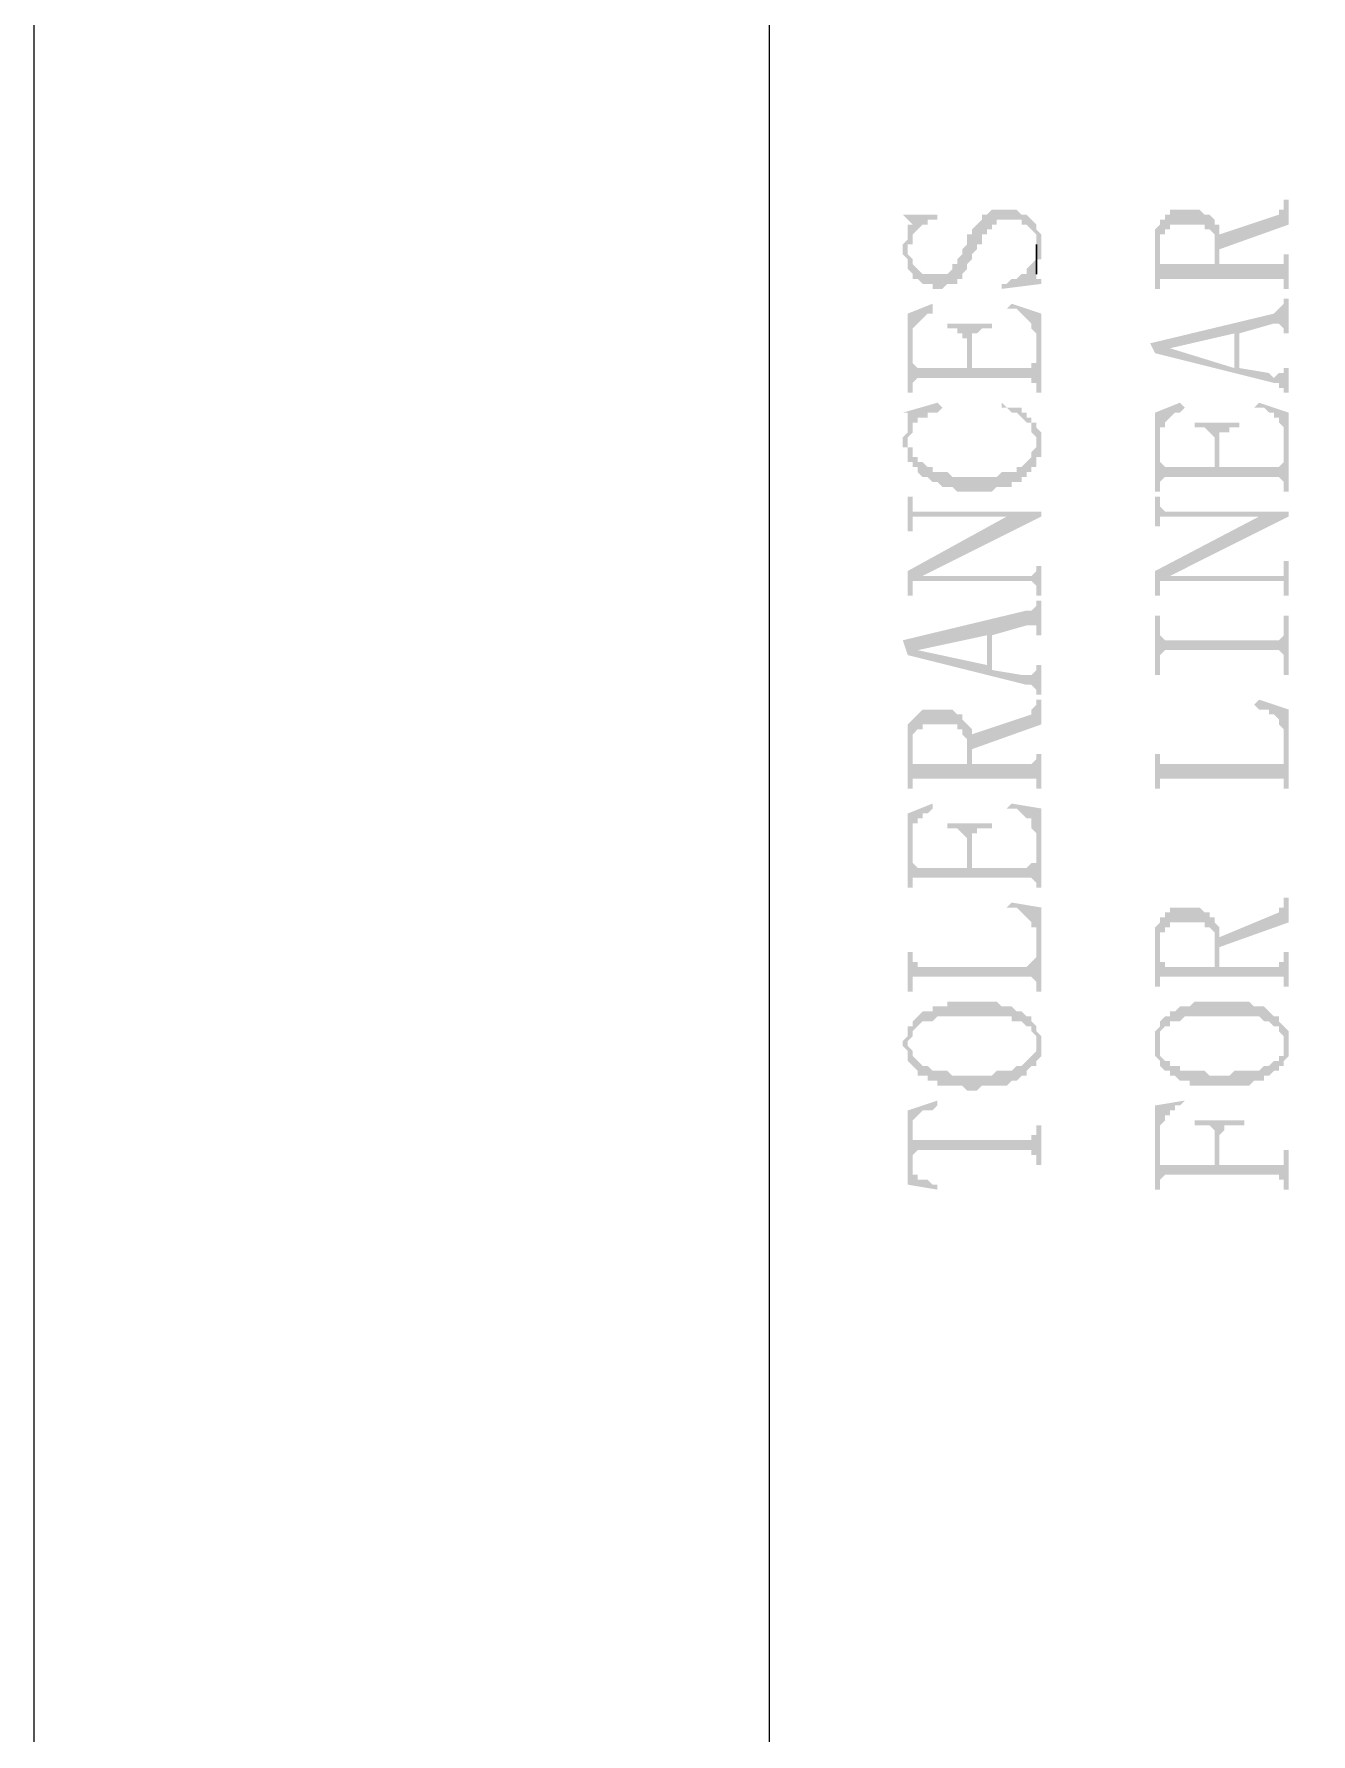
# Model space of a CAD drawing. Header units: millimetres. Extents: x 1167 to 2269, y 1197 to 1555.
# Drawn here: x 1849.13 to 1860.78, y 1459.07 to 1474.57 of the extents above; entities that cross this region are included whole.
import ezdxf

# ---------------------------------------------------------------- set-up
doc = ezdxf.new("R2010")
doc.units = ezdxf.units.MM

msp = doc.modelspace()

# ---------------------------------------------------------------- hatches: boundary and pattern name
at = {"transparency": 33554559}
for points in [[(1857.05814, 1472.60571), (1857.05814, 1472.56058), (1857.10327, 1472.51544), (1857.10327, 1472.47031), (1857.10327, 1472.42518), (1857.1484, 1472.38005), (1857.1484, 1472.33492), (1857.19353, 1472.33492), (1857.23867, 1472.28978), (1857.32893, 1472.28978), (1857.32893, 1472.24465), (1857.41919, 1472.24465), (1857.46433, 1472.28978), (1857.55459, 1472.28978), (1857.55459, 1472.33492), (1857.59972, 1472.33492), (1857.59972, 1472.38005), (1857.64486, 1472.42518), (1857.64486, 1472.47031), (1857.68999, 1472.51544), (1857.68999, 1472.56058), (1857.73512, 1472.60571), (1857.73512, 1472.65084), (1857.78025, 1472.65084), (1857.78025, 1472.7411), (1857.82538, 1472.7411), (1857.82538, 1472.78624), (1857.87052, 1472.78624), (1857.87052, 1472.83137), (1857.91565, 1472.83137), (1857.91565, 1472.8765), (1858.14131, 1472.8765), (1858.14131, 1472.83137), (1858.18644, 1472.83137), (1858.23157, 1472.78624), (1858.23157, 1472.78624), (1858.27671, 1472.7411), (1858.27671, 1472.65084), (1858.27671, 1472.47031), (1858.27671, 1472.51544), (1858.32184, 1472.51544), (1858.32184, 1472.60571), (1858.32184, 1472.65084), (1858.32184, 1472.7411), (1858.27671, 1472.78624), (1858.27671, 1472.83137), (1858.23157, 1472.8765), (1858.23157, 1472.8765), (1858.18644, 1472.92163), (1858.14131, 1472.92163), (1858.09618, 1472.96677), (1857.87052, 1472.96677), (1857.82538, 1472.92163), (1857.78025, 1472.92163), (1857.78025, 1472.8765), (1857.78025, 1472.8765), (1857.73512, 1472.83137), (1857.73512, 1472.83137), (1857.68999, 1472.78624), (1857.68999, 1472.7411), (1857.64486, 1472.7411), (1857.64486, 1472.65084), (1857.59972, 1472.60571), (1857.59972, 1472.56058), (1857.55459, 1472.51544), (1857.55459, 1472.47031), (1857.50946, 1472.47031), (1857.50946, 1472.42518), (1857.50946, 1472.42518), (1857.46433, 1472.38005), (1857.23867, 1472.38005), (1857.19353, 1472.42518), (1857.19353, 1472.42518), (1857.1484, 1472.47031), (1857.1484, 1472.51544), (1857.10327, 1472.56058), (1857.10327, 1472.78624), (1857.10327, 1472.69597), (1857.10327, 1472.69597), (1857.05814, 1472.65084)], [(1859.35988, 1472.65084), (1859.35988, 1472.24465), (1859.40501, 1472.24465), (1859.40501, 1472.65084), (1859.40501, 1472.7411), (1859.45014, 1472.7411), (1859.45014, 1472.78624), (1859.49527, 1472.78624), (1859.49527, 1472.83137), (1859.8112, 1472.83137), (1859.8112, 1472.78624), (1859.85633, 1472.78624), (1859.90146, 1472.7411), (1859.90146, 1472.69597), (1859.90146, 1472.47031), (1859.9466, 1472.83137), (1859.90146, 1472.83137), (1859.90146, 1472.8765), (1859.85633, 1472.92163), (1859.8112, 1472.92163), (1859.76607, 1472.96677), (1859.49527, 1472.96677), (1859.49527, 1472.92163), (1859.45014, 1472.92163), (1859.45014, 1472.8765), (1859.40501, 1472.8765), (1859.40501, 1472.83137), (1859.40501, 1472.83137), (1859.35988, 1472.78624), (1859.35988, 1472.7411), (1859.35988, 1472.69597)], [(1859.9466, 1472.7411), (1859.9466, 1472.60571), (1860.57845, 1472.83137), (1860.57845, 1473.05703), (1860.53331, 1473.05703), (1860.53331, 1473.0119), (1860.53331, 1472.96677), (1860.48818, 1472.96677), (1860.48818, 1472.92163)], [(1857.05814, 1472.92163), (1857.10327, 1472.8765), (1857.10327, 1472.8765), (1857.1484, 1472.83137), (1857.1484, 1472.65084), (1857.1484, 1472.7411), (1857.19353, 1472.78624), (1857.19353, 1472.78624), (1857.23867, 1472.83137), (1857.2838, 1472.83137), (1857.2838, 1472.8765), (1857.37406, 1472.8765), (1857.37406, 1472.92163)], [(1857.10327, 1472.78624), (1857.10327, 1472.60571), (1857.10327, 1472.65084), (1857.1484, 1472.65084), (1857.1484, 1472.83137), (1857.10327, 1472.83137)], [(1859.40501, 1472.28978), (1859.40501, 1472.33492), (1860.53331, 1472.33492), (1860.53331, 1472.24465), (1860.57845, 1472.24465), (1860.57845, 1472.56058), (1860.53331, 1472.56058), (1860.53331, 1472.51544), (1860.53331, 1472.47031), (1859.9466, 1472.47031), (1859.9466, 1472.7411), (1859.9466, 1472.83137), (1859.90146, 1472.47031), (1859.40501, 1472.47031), (1859.40501, 1472.60571)], [(1857.96078, 1472.28978), (1857.96078, 1472.24465), (1858.32184, 1472.28978), (1858.32184, 1472.33492), (1858.27671, 1472.33492), (1858.27671, 1472.38005), (1858.27671, 1472.56058), (1858.27671, 1472.51544), (1858.23157, 1472.47031), (1858.23157, 1472.47031), (1858.18644, 1472.42518), (1858.18644, 1472.38005), (1858.14131, 1472.38005), (1858.09618, 1472.33492), (1858.05104, 1472.33492), (1858.00591, 1472.28978)], [(1857.10327, 1472.01899), (1857.10327, 1471.29688), (1857.1484, 1471.29688), (1857.1484, 1471.79333), (1857.1484, 1471.88359), (1857.1484, 1471.88359), (1857.19353, 1471.92873), (1857.19353, 1471.92873), (1857.23867, 1471.97386), (1857.23867, 1471.97386), (1857.2838, 1472.01899), (1857.32893, 1472.01899), (1857.32893, 1472.10925)], [(1858.00591, 1472.06412), (1858.09618, 1472.06412), (1858.14131, 1472.01899), (1858.14131, 1472.01899), (1858.18644, 1471.97386), (1858.18644, 1471.97386), (1858.23157, 1471.92873), (1858.23157, 1471.88359), (1858.27671, 1471.83846), (1858.27671, 1471.79333), (1858.27671, 1471.29688), (1858.32184, 1471.29688), (1858.32184, 1472.01899), (1858.05104, 1472.10925)], [(1859.31475, 1471.7482), (1859.35988, 1471.65793), (1859.49527, 1471.70307), (1860.08199, 1471.83846), (1860.08199, 1471.52254), (1860.12712, 1471.83846), (1860.44305, 1471.92873), (1860.48818, 1471.92873), (1860.53331, 1471.88359), (1860.53331, 1471.83846), (1860.57845, 1471.83846), (1860.57845, 1472.15439), (1860.53331, 1472.15439), (1860.53331, 1472.10925), (1860.53331, 1472.10925), (1860.48818, 1472.06412), (1860.48818, 1472.06412), (1860.44305, 1472.01899)], [(1857.46433, 1471.92873), (1857.46433, 1471.88359), (1857.55459, 1471.88359), (1857.55459, 1471.83846), (1857.59972, 1471.83846), (1857.59972, 1471.79333), (1857.64486, 1471.79333), (1857.64486, 1471.52254), (1857.68999, 1471.7482), (1857.68999, 1471.83846), (1857.73512, 1471.83846), (1857.78025, 1471.88359), (1857.87052, 1471.88359), (1857.87052, 1471.92873)], [(1857.1484, 1471.34201), (1857.1484, 1471.38714), (1857.1484, 1471.38714), (1857.19353, 1471.43227), (1858.23157, 1471.43227), (1858.23157, 1471.38714), (1858.27671, 1471.38714), (1858.27671, 1471.34201), (1858.27671, 1471.6128), (1858.27671, 1471.56767), (1858.23157, 1471.56767), (1858.23157, 1471.52254), (1857.68999, 1471.52254), (1857.68999, 1471.7482), (1857.64486, 1471.52254), (1857.19353, 1471.52254), (1857.1484, 1471.56767), (1857.1484, 1471.79333)], [(1859.35988, 1471.65793), (1860.44305, 1471.38714), (1860.48818, 1471.38714), (1860.48818, 1471.34201), (1860.53331, 1471.34201), (1860.53331, 1471.29688), (1860.57845, 1471.29688), (1860.57845, 1471.52254), (1860.53331, 1471.52254), (1860.53331, 1471.4774), (1860.48818, 1471.4774), (1860.44305, 1471.43227), (1860.44305, 1471.43227), (1860.39792, 1471.4774), (1860.12712, 1471.52254), (1860.12712, 1471.83846), (1860.08199, 1471.52254), (1859.49527, 1471.70307), (1859.49527, 1471.70307)], [(1857.05814, 1471.11635), (1857.10327, 1471.11635), (1857.10327, 1471.07121), (1857.10327, 1470.66503), (1857.10327, 1470.89069), (1857.1484, 1470.93582), (1857.1484, 1471.02608), (1857.19353, 1471.02608), (1857.19353, 1471.07121), (1857.2838, 1471.07121), (1857.2838, 1471.11635), (1857.37406, 1471.11635), (1857.41919, 1471.16148), (1857.37406, 1471.20661)], [(1857.05814, 1470.84555), (1857.05814, 1470.80042), (1857.10327, 1470.80042), (1857.10327, 1470.66503), (1857.10327, 1471.07121), (1857.10327, 1471.02608), (1857.10327, 1470.93582), (1857.05814, 1470.89069)], [(1857.96078, 1471.16148), (1858.00591, 1471.16148), (1858.05104, 1471.11635), (1858.09618, 1471.11635), (1858.14131, 1471.07121), (1858.14131, 1471.07121), (1858.18644, 1471.02608), (1858.23157, 1471.02608), (1858.23157, 1470.93582), (1858.27671, 1470.89069), (1858.27671, 1470.84555), (1858.27671, 1471.02608), (1858.23157, 1471.02608), (1858.23157, 1471.07121), (1858.18644, 1471.07121), (1858.18644, 1471.11635), (1858.14131, 1471.11635), (1858.14131, 1471.16148), (1858.00591, 1471.16148), (1857.96078, 1471.20661)], [(1859.35988, 1471.11635), (1859.35988, 1470.39423), (1859.40501, 1470.39423), (1859.40501, 1470.89069), (1859.40501, 1470.98095), (1859.45014, 1470.98095), (1859.45014, 1471.02608), (1859.45014, 1471.02608), (1859.49527, 1471.07121), (1859.49527, 1471.07121), (1859.54041, 1471.11635), (1859.58554, 1471.11635), (1859.63067, 1471.16148), (1859.58554, 1471.20661)], [(1860.26252, 1471.16148), (1860.35279, 1471.16148), (1860.39792, 1471.11635), (1860.44305, 1471.11635), (1860.44305, 1471.07121), (1860.48818, 1471.07121), (1860.48818, 1471.02608), (1860.48818, 1471.02608), (1860.53331, 1470.98095), (1860.53331, 1470.89069), (1860.53331, 1470.39423), (1860.57845, 1470.39423), (1860.57845, 1471.11635), (1860.30765, 1471.20661)], [(1857.10327, 1470.66503), (1857.1484, 1470.66503), (1857.1484, 1470.61989), (1857.19353, 1470.61989), (1857.19353, 1470.57476), (1857.23867, 1470.52963), (1857.2838, 1470.52963), (1857.32893, 1470.4845), (1857.37406, 1470.4845), (1857.41919, 1470.43936), (1857.50946, 1470.43936), (1857.55459, 1470.39423), (1857.87052, 1470.39423), (1857.91565, 1470.43936), (1858.05104, 1470.43936), (1858.05104, 1470.4845), (1858.14131, 1470.4845), (1858.14131, 1470.52963), (1858.18644, 1470.52963), (1858.18644, 1470.57476), (1858.23157, 1470.57476), (1858.23157, 1470.61989), (1858.27671, 1470.61989), (1858.27671, 1470.71016), (1858.32184, 1470.71016), (1858.32184, 1470.84555), (1858.32184, 1470.89069), (1858.32184, 1470.93582), (1858.27671, 1470.98095), (1858.27671, 1471.02608), (1858.27671, 1470.80042), (1858.27671, 1470.80042), (1858.23157, 1470.75529), (1858.23157, 1470.71016), (1858.23157, 1470.71016), (1858.18644, 1470.66503), (1858.18644, 1470.66503), (1858.14131, 1470.61989), (1858.09618, 1470.61989), (1858.09618, 1470.57476), (1857.96078, 1470.57476), (1857.91565, 1470.52963), (1857.50946, 1470.52963), (1857.46433, 1470.57476), (1857.32893, 1470.57476), (1857.32893, 1470.61989), (1857.2838, 1470.61989), (1857.23867, 1470.66503), (1857.19353, 1470.66503), (1857.19353, 1470.71016), (1857.1484, 1470.71016), (1857.1484, 1470.80042), (1857.10327, 1470.80042), (1857.10327, 1470.84555)], [(1859.72094, 1471.02608), (1859.72094, 1470.98095), (1859.8112, 1470.98095), (1859.85633, 1470.93582), (1859.85633, 1470.93582), (1859.90146, 1470.89069), (1859.90146, 1470.61989), (1859.9466, 1470.84555), (1859.9466, 1470.93582), (1860.03686, 1470.93582), (1860.03686, 1470.98095), (1860.12712, 1470.98095), (1860.12712, 1471.02608)], [(1859.40501, 1470.43936), (1859.40501, 1470.4845), (1859.40501, 1470.4845), (1859.45014, 1470.52963), (1860.48818, 1470.52963), (1860.53331, 1470.4845), (1860.53331, 1470.43936), (1860.53331, 1470.71016), (1860.53331, 1470.66503), (1860.53331, 1470.66503), (1860.48818, 1470.61989), (1859.9466, 1470.61989), (1859.9466, 1470.84555), (1859.90146, 1470.61989), (1859.45014, 1470.61989), (1859.40501, 1470.66503), (1859.40501, 1470.89069)], [(1857.10327, 1470.3491), (1857.10327, 1470.03317), (1857.1484, 1470.03317), (1857.1484, 1470.12344), (1857.1484, 1470.16857), (1858.32184, 1470.16857), (1858.32184, 1470.2137), (1857.1484, 1470.2137), (1857.1484, 1470.25884), (1857.1484, 1470.3491)], [(1859.35988, 1470.3491), (1859.35988, 1470.07831), (1859.40501, 1470.07831), (1859.40501, 1470.12344), (1859.40501, 1470.16857), (1860.57845, 1470.16857), (1860.57845, 1470.2137), (1859.45014, 1470.2137), (1859.40501, 1470.25884), (1859.40501, 1470.3491)], [(1857.10327, 1469.67212), (1857.10327, 1469.44646), (1857.1484, 1469.44646), (1857.1484, 1469.58185), (1857.19353, 1469.58185), (1857.23867, 1469.62699), (1858.32184, 1470.16857), (1858.00591, 1470.16857)], [(1859.35988, 1469.67212), (1859.35988, 1469.44646), (1859.40501, 1469.44646), (1859.40501, 1469.58185), (1859.45014, 1469.58185), (1859.49527, 1469.62699), (1860.57845, 1470.16857), (1860.30765, 1470.16857)], [(1857.19353, 1469.58185), (1858.23157, 1469.58185), (1858.27671, 1469.53672), (1858.27671, 1469.44646), (1858.32184, 1469.44646), (1858.32184, 1469.71725), (1858.27671, 1469.71725), (1858.27671, 1469.67212), (1858.27671, 1469.67212), (1858.23157, 1469.62699), (1857.23867, 1469.62699)], [(1859.45014, 1469.58185), (1860.53331, 1469.58185), (1860.53331, 1469.53672), (1860.53331, 1469.44646), (1860.57845, 1469.44646), (1860.57845, 1469.76238), (1860.53331, 1469.76238), (1860.53331, 1469.67212), (1860.53331, 1469.62699), (1859.49527, 1469.62699)], [(1857.05814, 1469.04027), (1857.10327, 1468.90487), (1857.19353, 1468.95), (1857.82538, 1469.0854), (1857.82538, 1468.81461), (1857.87052, 1469.0854), (1858.18644, 1469.17566), (1858.27671, 1469.17566), (1858.27671, 1469.0854), (1858.32184, 1469.0854), (1858.32184, 1469.40132), (1858.27671, 1469.40132), (1858.27671, 1469.35619), (1858.23157, 1469.31106), (1858.18644, 1469.31106)], [(1859.35988, 1469.26593), (1859.35988, 1468.72434), (1859.40501, 1468.72434), (1859.40501, 1468.90487), (1859.40501, 1468.90487), (1859.45014, 1468.95), (1860.48818, 1468.95), (1860.53331, 1468.90487), (1860.53331, 1468.72434), (1860.57845, 1468.72434), (1860.57845, 1469.26593), (1860.53331, 1469.26593), (1860.53331, 1469.0854), (1860.53331, 1469.0854), (1860.48818, 1469.04027), (1859.45014, 1469.04027), (1859.40501, 1469.0854), (1859.40501, 1469.26593)], [(1857.10327, 1468.90487), (1858.18644, 1468.63408), (1858.23157, 1468.63408), (1858.27671, 1468.58895), (1858.27671, 1468.54381), (1858.32184, 1468.54381), (1858.32184, 1468.81461), (1858.27671, 1468.81461), (1858.27671, 1468.76947), (1858.27671, 1468.76947), (1858.23157, 1468.72434), (1858.14131, 1468.72434), (1857.87052, 1468.76947), (1857.87052, 1469.0854), (1857.82538, 1468.81461), (1857.19353, 1468.95), (1857.19353, 1468.95)], [(1857.68999, 1468.18276), (1857.68999, 1468.04736), (1858.32184, 1468.27302), (1858.32184, 1468.49868), (1858.27671, 1468.49868), (1858.27671, 1468.45355), (1858.27671, 1468.45355), (1858.23157, 1468.40842), (1858.23157, 1468.36328)], [(1860.26252, 1468.45355), (1860.26252, 1468.45355), (1860.30765, 1468.40842), (1860.39792, 1468.40842), (1860.39792, 1468.36328), (1860.44305, 1468.36328), (1860.48818, 1468.31815), (1860.48818, 1468.27302), (1860.53331, 1468.22789), (1860.53331, 1468.18276), (1860.53331, 1467.6863), (1860.57845, 1467.6863), (1860.57845, 1468.40842), (1860.30765, 1468.49868)], [(1857.10327, 1468.09249), (1857.10327, 1467.6863), (1857.1484, 1467.6863), (1857.1484, 1468.09249), (1857.1484, 1468.18276), (1857.19353, 1468.22789), (1857.23867, 1468.22789), (1857.23867, 1468.27302), (1857.55459, 1468.27302), (1857.55459, 1468.22789), (1857.59972, 1468.22789), (1857.59972, 1468.18276), (1857.64486, 1468.13762), (1857.64486, 1467.91196), (1857.64486, 1468.27302), (1857.64486, 1468.27302), (1857.59972, 1468.31815), (1857.59972, 1468.36328), (1857.55459, 1468.36328), (1857.50946, 1468.40842), (1857.23867, 1468.40842), (1857.19353, 1468.36328), (1857.19353, 1468.36328), (1857.1484, 1468.31815), (1857.1484, 1468.31815), (1857.10327, 1468.27302), (1857.10327, 1468.18276), (1857.10327, 1468.13762)], [(1857.1484, 1467.73143), (1857.1484, 1467.77657), (1858.27671, 1467.77657), (1858.27671, 1467.6863), (1858.32184, 1467.6863), (1858.32184, 1468.00223), (1858.27671, 1468.00223), (1858.27671, 1467.95709), (1858.27671, 1467.95709), (1858.23157, 1467.91196), (1857.68999, 1467.91196), (1857.68999, 1468.18276), (1857.68999, 1468.22789), (1857.64486, 1468.27302), (1857.64486, 1467.91196), (1857.1484, 1467.91196), (1857.1484, 1468.04736)], [(1859.35988, 1468.00223), (1859.35988, 1467.6863), (1859.40501, 1467.6863), (1859.40501, 1467.77657), (1860.53331, 1467.77657), (1860.53331, 1467.73143), (1860.53331, 1467.95709), (1860.53331, 1467.91196), (1859.40501, 1467.91196), (1859.40501, 1467.95709), (1859.40501, 1468.00223)], [(1857.10327, 1467.46064), (1857.10327, 1466.78366), (1857.1484, 1466.78366), (1857.1484, 1467.23498), (1857.1484, 1467.37038), (1857.19353, 1467.37038), (1857.19353, 1467.41551), (1857.23867, 1467.41551), (1857.23867, 1467.46064), (1857.2838, 1467.46064), (1857.32893, 1467.50577), (1857.32893, 1467.55091)], [(1858.00591, 1467.50577), (1858.09618, 1467.50577), (1858.14131, 1467.46064), (1858.14131, 1467.46064), (1858.18644, 1467.41551), (1858.23157, 1467.41551), (1858.23157, 1467.32524), (1858.27671, 1467.28011), (1858.27671, 1466.78366), (1858.32184, 1466.78366), (1858.32184, 1467.50577), (1858.05104, 1467.55091)], [(1857.46433, 1467.37038), (1857.46433, 1467.32524), (1857.55459, 1467.32524), (1857.59972, 1467.28011), (1857.59972, 1467.28011), (1857.64486, 1467.23498), (1857.64486, 1466.96419), (1857.68999, 1467.18985), (1857.68999, 1467.28011), (1857.73512, 1467.28011), (1857.73512, 1467.32524), (1857.87052, 1467.32524), (1857.87052, 1467.37038)], [(1857.1484, 1466.78366), (1857.1484, 1466.87392), (1858.23157, 1466.87392), (1858.27671, 1466.82879), (1858.27671, 1467.05445), (1858.27671, 1467.00932), (1858.23157, 1467.00932), (1858.18644, 1466.96419), (1857.68999, 1466.96419), (1857.68999, 1467.18985), (1857.64486, 1466.96419), (1857.19353, 1466.96419), (1857.1484, 1467.00932), (1857.1484, 1467.23498)], [(1858.00591, 1466.60313), (1858.09618, 1466.60313), (1858.14131, 1466.558), (1858.14131, 1466.558), (1858.18644, 1466.51287), (1858.18644, 1466.51287), (1858.23157, 1466.46773), (1858.23157, 1466.4226), (1858.27671, 1466.4226), (1858.27671, 1465.83588), (1858.32184, 1465.83588), (1858.32184, 1466.60313), (1858.05104, 1466.64826)], [(1859.35988, 1466.2872), (1859.35988, 1465.88101), (1859.40501, 1465.88101), (1859.40501, 1466.24207), (1859.40501, 1466.37747), (1859.45014, 1466.37747), (1859.45014, 1466.4226), (1859.49527, 1466.4226), (1859.49527, 1466.46773), (1859.8112, 1466.46773), (1859.8112, 1466.4226), (1859.85633, 1466.4226), (1859.90146, 1466.37747), (1859.90146, 1466.33234), (1859.90146, 1466.06154), (1859.9466, 1466.4226), (1859.90146, 1466.46773), (1859.90146, 1466.51287), (1859.85633, 1466.51287), (1859.85633, 1466.558), (1859.8112, 1466.558), (1859.76607, 1466.60313), (1859.49527, 1466.60313), (1859.49527, 1466.558), (1859.45014, 1466.558), (1859.45014, 1466.51287), (1859.40501, 1466.51287), (1859.40501, 1466.46773), (1859.40501, 1466.46773), (1859.35988, 1466.4226), (1859.35988, 1466.33234), (1859.35988, 1466.33234)], [(1859.9466, 1466.33234), (1859.9466, 1466.24207), (1860.57845, 1466.46773), (1860.57845, 1466.69339), (1860.53331, 1466.69339), (1860.53331, 1466.64826), (1860.53331, 1466.60313), (1860.48818, 1466.60313), (1860.48818, 1466.558)], [(1859.40501, 1465.92615), (1859.40501, 1465.97128), (1860.53331, 1465.97128), (1860.53331, 1465.88101), (1860.57845, 1465.88101), (1860.57845, 1466.19694), (1860.53331, 1466.19694), (1860.53331, 1466.15181), (1860.53331, 1466.10668), (1860.48818, 1466.10668), (1860.48818, 1466.06154), (1859.9466, 1466.06154), (1859.9466, 1466.4226), (1859.9466, 1466.4226), (1859.90146, 1466.06154), (1859.45014, 1466.06154), (1859.45014, 1466.10668), (1859.40501, 1466.10668), (1859.40501, 1466.24207)], [(1857.10327, 1466.19694), (1857.10327, 1465.83588), (1857.1484, 1465.83588), (1857.1484, 1465.97128), (1858.23157, 1465.97128), (1858.27671, 1465.92615), (1858.27671, 1466.15181), (1858.27671, 1466.15181), (1858.23157, 1466.10668), (1858.23157, 1466.10668), (1858.18644, 1466.06154), (1857.19353, 1466.06154), (1857.19353, 1466.10668), (1857.1484, 1466.10668), (1857.1484, 1466.19694)], [(1857.10327, 1465.51996), (1857.10327, 1465.33943), (1857.10327, 1465.38456), (1857.1484, 1465.42969), (1857.1484, 1465.47483), (1857.1484, 1465.47483), (1857.19353, 1465.51996), (1857.19353, 1465.51996), (1857.23867, 1465.56509), (1857.32893, 1465.56509), (1857.37406, 1465.61022), (1858.05104, 1465.61022), (1858.05104, 1465.56509), (1858.14131, 1465.56509), (1858.18644, 1465.51996), (1858.23157, 1465.51996), (1858.23157, 1465.47483), (1858.27671, 1465.42969), (1858.27671, 1465.33943), (1858.27671, 1465.51996), (1858.27671, 1465.51996), (1858.23157, 1465.56509), (1858.23157, 1465.61022), (1858.18644, 1465.61022), (1858.14131, 1465.65535), (1858.09618, 1465.65535), (1858.05104, 1465.70049), (1857.96078, 1465.70049), (1857.91565, 1465.74562), (1857.46433, 1465.74562), (1857.46433, 1465.70049), (1857.32893, 1465.70049), (1857.32893, 1465.65535), (1857.23867, 1465.65535), (1857.19353, 1465.61022), (1857.19353, 1465.61022), (1857.1484, 1465.56509), (1857.1484, 1465.51996)], [(1859.40501, 1465.51996), (1859.40501, 1465.33943), (1859.40501, 1465.38456), (1859.40501, 1465.47483), (1859.40501, 1465.47483), (1859.45014, 1465.51996), (1859.49527, 1465.51996), (1859.49527, 1465.56509), (1859.58554, 1465.56509), (1859.63067, 1465.61022), (1860.30765, 1465.61022), (1860.35279, 1465.56509), (1860.39792, 1465.56509), (1860.44305, 1465.51996), (1860.48818, 1465.51996), (1860.48818, 1465.47483), (1860.53331, 1465.42969), (1860.53331, 1465.33943), (1860.53331, 1465.51996), (1860.53331, 1465.51996), (1860.48818, 1465.56509), (1860.48818, 1465.61022), (1860.44305, 1465.61022), (1860.39792, 1465.65535), (1860.39792, 1465.65535), (1860.35279, 1465.70049), (1860.26252, 1465.70049), (1860.21739, 1465.74562), (1859.72094, 1465.74562), (1859.6758, 1465.70049), (1859.58554, 1465.70049), (1859.54041, 1465.65535), (1859.49527, 1465.65535), (1859.49527, 1465.61022), (1859.45014, 1465.61022), (1859.40501, 1465.56509), (1859.40501, 1465.56509)], [(1857.05814, 1465.33943), (1857.05814, 1465.33943), (1857.10327, 1465.2943), (1857.10327, 1465.20403), (1857.10327, 1465.20403), (1857.1484, 1465.1589), (1857.1484, 1465.1589), (1857.19353, 1465.11377), (1857.19353, 1465.06864), (1857.2838, 1465.06864), (1857.2838, 1465.0235), (1857.37406, 1465.0235), (1857.37406, 1464.97837), (1857.59972, 1464.97837), (1857.64486, 1464.93324), (1857.73512, 1464.93324), (1857.78025, 1464.97837), (1858.00591, 1464.97837), (1858.05104, 1465.0235), (1858.09618, 1465.0235), (1858.14131, 1465.06864), (1858.18644, 1465.06864), (1858.18644, 1465.11377), (1858.23157, 1465.1589), (1858.27671, 1465.1589), (1858.27671, 1465.20403), (1858.27671, 1465.20403), (1858.32184, 1465.24916), (1858.32184, 1465.33943), (1858.32184, 1465.42969), (1858.32184, 1465.42969), (1858.27671, 1465.47483), (1858.27671, 1465.51996), (1858.27671, 1465.33943), (1858.27671, 1465.2943), (1858.27671, 1465.2943), (1858.23157, 1465.24916), (1858.23157, 1465.24916), (1858.18644, 1465.20403), (1858.18644, 1465.20403), (1858.14131, 1465.1589), (1858.09618, 1465.1589), (1858.05104, 1465.11377), (1857.91565, 1465.11377), (1857.87052, 1465.06864), (1857.50946, 1465.06864), (1857.46433, 1465.11377), (1857.32893, 1465.11377), (1857.2838, 1465.1589), (1857.23867, 1465.1589), (1857.19353, 1465.20403), (1857.19353, 1465.20403), (1857.1484, 1465.24916), (1857.1484, 1465.2943), (1857.10327, 1465.33943), (1857.10327, 1465.51996), (1857.10327, 1465.47483), (1857.10327, 1465.42969), (1857.05814, 1465.38456)], [(1859.35988, 1465.33943), (1859.35988, 1465.24916), (1859.35988, 1465.24916), (1859.40501, 1465.20403), (1859.40501, 1465.1589), (1859.40501, 1465.1589), (1859.45014, 1465.11377), (1859.49527, 1465.11377), (1859.49527, 1465.06864), (1859.54041, 1465.06864), (1859.58554, 1465.0235), (1859.6758, 1465.0235), (1859.6758, 1464.97837), (1860.21739, 1464.97837), (1860.26252, 1465.0235), (1860.35279, 1465.0235), (1860.35279, 1465.06864), (1860.39792, 1465.06864), (1860.44305, 1465.11377), (1860.48818, 1465.11377), (1860.48818, 1465.1589), (1860.53331, 1465.1589), (1860.53331, 1465.20403), (1860.57845, 1465.24916), (1860.57845, 1465.33943), (1860.57845, 1465.47483), (1860.57845, 1465.47483), (1860.53331, 1465.51996), (1860.53331, 1465.33943), (1860.53331, 1465.24916), (1860.48818, 1465.24916), (1860.48818, 1465.20403), (1860.44305, 1465.20403), (1860.39792, 1465.1589), (1860.35279, 1465.1589), (1860.30765, 1465.11377), (1860.08199, 1465.11377), (1860.03686, 1465.06864), (1859.85633, 1465.06864), (1859.8112, 1465.11377), (1859.58554, 1465.11377), (1859.58554, 1465.1589), (1859.49527, 1465.1589), (1859.49527, 1465.20403), (1859.45014, 1465.20403), (1859.40501, 1465.24916), (1859.40501, 1465.33943), (1859.40501, 1465.51996), (1859.35988, 1465.47483), (1859.35988, 1465.38456)], [(1857.10327, 1464.75271), (1857.1484, 1464.57218), (1857.1484, 1464.66245), (1857.1484, 1464.66245), (1857.19353, 1464.70758), (1857.19353, 1464.70758), (1857.23867, 1464.75271), (1857.32893, 1464.75271), (1857.37406, 1464.79784), (1857.37406, 1464.84297)], [(1857.10327, 1464.75271), (1857.10327, 1464.07573), (1857.37406, 1464.0306), (1857.37406, 1464.07573), (1857.32893, 1464.07573), (1857.2838, 1464.12086), (1857.19353, 1464.12086), (1857.19353, 1464.16599), (1857.1484, 1464.16599), (1857.1484, 1464.21112), (1857.1484, 1464.57218)], [(1859.35988, 1464.79784), (1859.35988, 1464.0306), (1859.40501, 1464.0306), (1859.40501, 1464.52705), (1859.40501, 1464.57218), (1859.40501, 1464.61731), (1859.45014, 1464.66245), (1859.45014, 1464.70758), (1859.49527, 1464.70758), (1859.49527, 1464.75271), (1859.54041, 1464.75271), (1859.54041, 1464.79784), (1859.58554, 1464.79784), (1859.63067, 1464.84297), (1859.63067, 1464.84297)], [(1857.1484, 1464.57218), (1857.1484, 1464.30139), (1857.1484, 1464.34652), (1857.1484, 1464.34652), (1857.19353, 1464.39165), (1858.23157, 1464.39165), (1858.23157, 1464.34652), (1858.27671, 1464.34652), (1858.27671, 1464.25626), (1858.32184, 1464.25626), (1858.32184, 1464.61731), (1858.27671, 1464.61731), (1858.27671, 1464.52705), (1858.23157, 1464.52705), (1858.23157, 1464.48192), (1857.1484, 1464.48192), (1857.1484, 1464.52705)], [(1859.72094, 1464.66245), (1859.72094, 1464.61731), (1859.85633, 1464.61731), (1859.90146, 1464.57218), (1859.90146, 1464.25626), (1859.9466, 1464.48192), (1859.9466, 1464.52705), (1859.9466, 1464.52705), (1859.99173, 1464.57218), (1859.99173, 1464.61731), (1860.17226, 1464.61731), (1860.17226, 1464.66245)], [(1859.40501, 1464.07573), (1859.40501, 1464.12086), (1859.40501, 1464.12086), (1859.45014, 1464.16599), (1860.48818, 1464.16599), (1860.48818, 1464.12086), (1860.53331, 1464.12086), (1860.53331, 1464.0306), (1860.57845, 1464.0306), (1860.57845, 1464.39165), (1860.53331, 1464.39165), (1860.53331, 1464.30139), (1860.53331, 1464.25626), (1859.9466, 1464.25626), (1859.9466, 1464.48192), (1859.90146, 1464.25626), (1859.40501, 1464.25626), (1859.40501, 1464.30139), (1859.40501, 1464.52705)]]:
    msp.add_hatch(color=256, dxfattribs=at).paths.add_polyline_path(points)

# ---------------------------------------------------------------- linework, layer by layer
msp.add_line((1855.83949, 1549.22789), (1855.83949, 1262.48694))
for points in [[(2269.13303, 1258.22789), (2269.13303, 1555.22789), (1849.13303, 1555.22789), (1849.13303, 1258.22789)], [(1858.27671, 1472.56058), (1858.27671, 1472.38005), (1858.27671, 1472.65084), (1858.27671, 1472.60571)]]:
    msp.add_lwpolyline(points, close=True)

doc.saveas('drawing.dxf')
